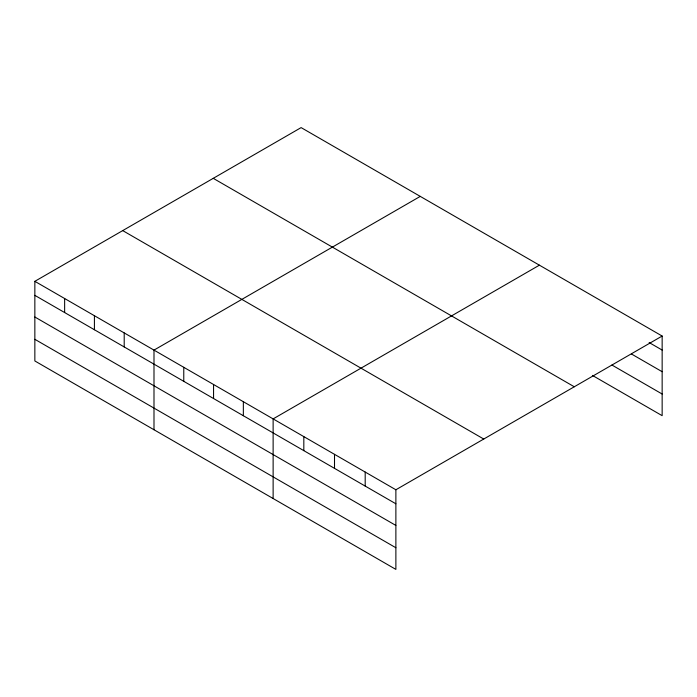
<?xml version="1.0" encoding="UTF-8"?>
<svg xmlns="http://www.w3.org/2000/svg" width="697" height="697" viewBox="0 0 697 697"><rect width="100%" height="100%" fill="white"/><g stroke="black" fill="none" stroke-linecap="round" stroke-linejoin="round"><path stroke-width="1.05" d="M34.85 281.327L395.879 489.773L395.879 569.397L34.85 360.959L34.85 281.327L301.121 127.603L662.15 336.041L662.15 415.673L592.406 375.404M420.256 196.388L153.993 350.112L153.993 429.744M539.4 265.174L273.128 418.897L273.128 498.529M395.879 489.773L662.15 336.041M649.134 342.549L662.15 350.06M631.465 353.998L662.15 371.71M611.931 365.028L662.15 394.023M213.247 178.336L574.284 386.774M122.716 230.602L483.753 439.04M34.85 295.354L395.879 503.792M34.85 317.004L395.879 525.442M34.85 339.308L395.879 547.746M365.193 472.052L365.193 486.07M334.508 454.331L334.508 468.358M303.822 436.618L303.822 450.637M243.349 401.707L243.349 415.726M213.561 384.509L213.561 398.527M183.773 367.31L183.773 381.329M124.205 332.922L124.205 346.94M94.417 315.724L94.417 329.742M64.638 298.525L64.638 312.544"/></g></svg>
